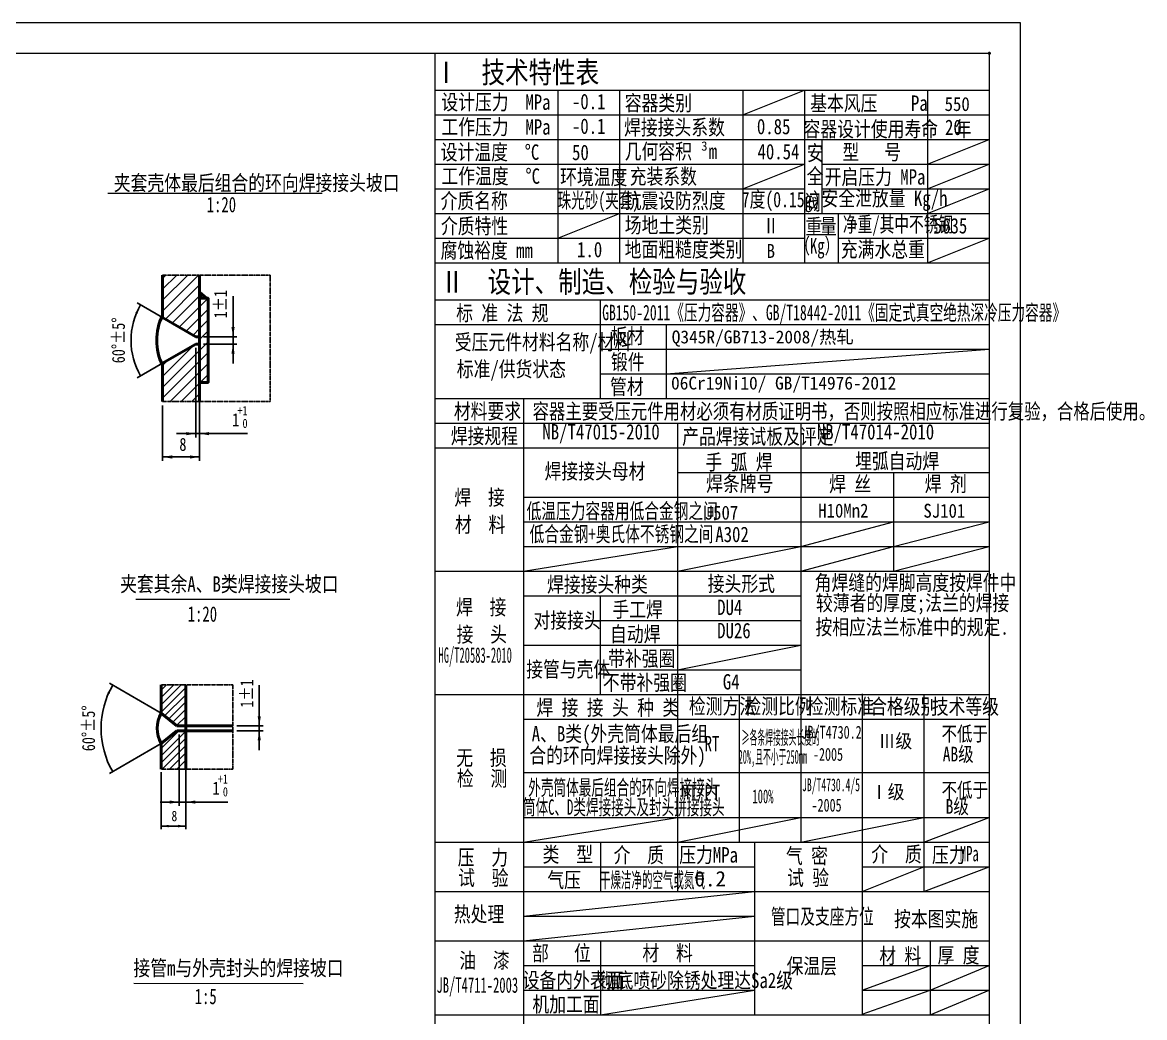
# Model space of a CAD drawing. Header units: millimetres. Extents: x 1505 to 130937, y -44938 to 37032.
# Drawn here: x 31106 to 38391, y 5229 to 11686 of the extents above; entities that cross this region are included whole.
import ezdxf

# ---------------------------------------------------------------- set-up
doc = ezdxf.new("R2010")
doc.units = ezdxf.units.MM
doc.header["$PDSIZE"] = -5
doc.linetypes.add('ACISOTGB', pattern=[16, 11, -1, 1, -1, 1, -1])
for name, color, linetype, lineweight in [('AM_0', 7, 'Continuous', 50), ('AM_1', 3, 'ACISOTGB', 25), ('AM_5', 3, 'Continuous', 25), ('AM_8', 1, 'Continuous', 25), ('CDRAFT0', 7, 'Continuous', 18), ('KLIN', 1, 'Continuous', 18), ('TILE1', 5, 'Continuous', 18), ('图层2', 2, 'Continuous', 18), ('粗实线', 7, 'Continuous', 50)]:
    doc.layers.add(name, color=color, linetype=linetype, lineweight=lineweight)
doc.styles.add('ACANSTS', font='')
doc.styles.add('ACGBTS_0.780367', font='', dxfattribs={"width": 0.78})
doc.styles.add('HZ', font='', dxfattribs={"width": 0.7})
doc.styles.add('PC_TEXTSTYLE', font='', dxfattribs={"width": 0.8})
doc.styles.get("Standard").update_dxf_attribs({"font": 'txt', "width": 0.8})
doc.styles.add('UserTxtStyle1', font='', dxfattribs={"width": 0.6})
doc.styles.add('UserTxtStyle100', font='', dxfattribs={"width": 0.987018})
doc.styles.add('UserTxtStyle102', font='', dxfattribs={"width": 0.4})
doc.styles.add('UserTxtStyle2', font='', dxfattribs={"width": 0.65})
doc.styles.add('UserTxtStyle5', font='', dxfattribs={"width": 0.55})
doc.styles.add('UserTxtStyle6', font='', dxfattribs={"width": 0.886426})
doc.styles.add('UserTxtStyle7', font='', dxfattribs={"width": 0.684586})
doc.styles.add('UserTxtStyle8', font='', dxfattribs={"width": 0.554017})
doc.styles.add('UserTxtStyle9', font='', dxfattribs={"width": 0.775623})
doc.styles.add('UserTxtStyle98', font='', dxfattribs={"width": 0.5})
doc.styles.add('UserTxtStyle99', font='', dxfattribs={"width": 0.75})
doc.styles.get('ACANSTS').set_extended_font_data('宋体')
doc.styles.get('ACGBTS_0.780367').set_extended_font_data('宋体')
doc.styles.get('HZ').set_extended_font_data('宋体')
doc.styles.get('PC_TEXTSTYLE').set_extended_font_data('宋体')
doc.styles.get('UserTxtStyle1').set_extended_font_data('宋体')
doc.styles.get('UserTxtStyle100').set_extended_font_data('宋体')
doc.styles.get('UserTxtStyle102').set_extended_font_data('宋体')
doc.styles.get('UserTxtStyle2').set_extended_font_data('宋体')
doc.styles.get('UserTxtStyle5').set_extended_font_data('宋体')
doc.styles.get('UserTxtStyle6').set_extended_font_data('宋体')
doc.styles.get('UserTxtStyle7').set_extended_font_data('宋体')
doc.styles.get('UserTxtStyle8').set_extended_font_data('宋体')
doc.styles.get('UserTxtStyle9').set_extended_font_data('宋体')
doc.styles.get('UserTxtStyle98').set_extended_font_data('宋体')
doc.styles.get('UserTxtStyle99').set_extended_font_data('宋体')
doc.dimstyles.new('AM_GB$0', dxfattribs={"dimtxt": 3.371484, "dimasz": 2.5, "dimexe": 1, "dimexo": 1, "dimgap": 2.088633, "dimtad": 1, "dimdsep": 46, "dimtxsty": 'Standard', "dimblk": 'NONE', "dimcen": 0, "dimdle": 5, "dimclrd": 256, "dimclre": 256, "dimclrt": 2, "dimadec": 0, "dimazin": 2, "dimtfac": 0.707107, "dimtdec": 3, "dimtmove": 2, "dimatfit": 3, "dimfxl": 1, "dimfrac": 2, "dimtolj": 1, "dimlwd": 18, "dimarcsym": 0})
doc.dimstyles.new('AM_GB$2', dxfattribs={"dimtxt": 3.371484, "dimasz": 2.5, "dimexe": 1, "dimexo": 1, "dimgap": 2.088633, "dimtad": 1, "dimtih": 1, "dimtoh": 1, "dimdsep": 46, "dimtxsty": 'Standard', "dimblk": 'NONE', "dimcen": 0, "dimdle": 5, "dimclrd": 256, "dimclre": 256, "dimclrt": 2, "dimadec": 0, "dimazin": 2, "dimtfac": 0.707107, "dimtdec": 3, "dimtmove": 2, "dimatfit": 3, "dimfxl": 1, "dimfrac": 2, "dimtolj": 1, "dimlwd": 18, "dimarcsym": 0})

# ---------------------------------------------------------------- blocks, each defined once
blk = doc.blocks.new('*X424')
at = {"layer": 'CDRAFT0'}
blk.add_lwpolyline([(500, 200), (500, 16620), (11680, 16620), (11680, 200), (500, 200)], dxfattribs=at)
at = {"layer": 'TILE1'}
blk.add_lwpolyline([(0, 16820), (11880, 16820), (11880, 0), (0, 0)], dxfattribs=at)
blk = doc.blocks.new('*X427')
at = {"layer": 'AM_5'}
for points in [[(32473.5, 9646.7), (32483.9, 9709.2), (32463.1, 9709.2)], [(32473.5, 9598.7), (32483.9, 9536.2), (32463.1, 9536.2)]]:
    blk.add_hatch(color=256, dxfattribs=at).paths.add_polyline_path(points, flags=0)
for p, q in [((32473.5, 9910.2), (32473.5, 9473.7)), ((32281, 9646.7), (32498.5, 9646.7)), ((32281, 9598.7), (32498.5, 9598.7))]:
    blk.add_line(p, q, dxfattribs=at)
at = {"layer": 'AM_5', "color": 2, "insert": (32392.2, 9857.2), "char_height": 84.29, "width": 180.05, "attachment_point": 5, "rotation": 90, "line_spacing_factor": 1.37}
blk.add_mtext('1%%P1', dxfattribs=at)
blk = doc.blocks.new('_NONE')
blk = doc.blocks.new('*X428')
at = {"layer": 'AM_5'}
for points in [[(32016, 8866.2), (32078.5, 8876.6), (32078.5, 8855.7)], [(32256, 8866.2), (32193.5, 8876.6), (32193.5, 8855.7)]]:
    blk.add_hatch(color=256, dxfattribs=at).paths.add_polyline_path(points, flags=0)
for p, q in [((32016, 9200.9), (32016, 8841.2)), ((32256, 9200.9), (32256, 8841.2)), ((32016, 8866.2), (32256, 8866.2))]:
    blk.add_line(p, q, dxfattribs=at)
at = {"layer": 'AM_5', "color": 2, "insert": (32148.1, 8947.4), "char_height": 84.3, "width": 175, "attachment_point": 5, "line_spacing_factor": 1.37}
blk.add_mtext('8', dxfattribs=at)
blk = doc.blocks.new('*X429')
at = {"layer": 'AM_5'}
blk.add_hatch(color=256, dxfattribs=at).paths.add_polyline_path([(31873.3, 9853.8), (31852.8, 9794.3), (31838.6, 9800.7)], flags=0)
blk.add_hatch(color=256, dxfattribs=at).paths.add_polyline_path([(31873.3, 9853.8), (31852.8, 9794.3), (31838.6, 9800.7)], flags=0)
for p, q in [((32016, 9771.4), (31851.7, 9866.3)), ((32016, 9474.1), (31851.6, 9379.2))]:
    blk.add_line(p, q, dxfattribs=at)
for start, end in [(150, 179.99425), (179.99425, 209.9885)]:
    blk.add_arc((32273.6, 9622.7), 462.2, start, end, dxfattribs=at)
at = {"layer": 'AM_5', "color": 2, "insert": (31730.1, 9622.8), "char_height": 84.287, "width": 390.4, "attachment_point": 5, "rotation": 89.99425, "line_spacing_factor": 1.37}
blk.add_mtext('60%%D%%P5%%D', dxfattribs=at)
blk = doc.blocks.new('*X431')
at = {"layer": 'CDRAFT0', "color": 3, "char_height": 59.84, "width": 234.3, "attachment_point": 1, "line_spacing_factor": 1.37}
for s, insert in [('+1', (32502.5, 9197.1)), (' 0', (32502.5, 9114.2))]:
    blk.add_mtext(s, dxfattribs=dict(at, insert=insert))
at = {"layer": 'CDRAFT0', "color": 2, "insert": (32467.5, 9150), "char_height": 84.3, "width": 374.3, "attachment_point": 1, "line_spacing_factor": 1.37}
blk.add_mtext('1', dxfattribs=at)
blk = doc.blocks.new('*X430')
at = {"layer": 'AM_5'}
for points in [[(32232, 9017.6), (32169.5, 9028), (32169.5, 9007.2)], [(32256, 9017.6), (32318.5, 9028), (32318.5, 9007.2)]]:
    blk.add_hatch(color=256, dxfattribs=at).paths.add_polyline_path(points, flags=0)
for p, q in [((32232, 9573.7), (32232, 8992.6)), ((32256, 9573.7), (32256, 8992.6)), ((32107, 9017.6), (32567.3, 9017.6))]:
    blk.add_line(p, q, dxfattribs=at)
at = {"layer": 'AM_5', "color": 2}
blk.add_blockref('*X431', (0, 0), dxfattribs=at)
blk = doc.blocks.new('*X432')
at = {"layer": 'AM_5'}
blk.add_hatch(color=256, dxfattribs=at).paths.add_polyline_path([(31692.1, 7386), (31670.9, 7326.7), (31656.8, 7333.4)], flags=0)
blk.add_hatch(color=256, dxfattribs=at).paths.add_polyline_path([(31692.1, 7386), (31670.9, 7326.7), (31656.8, 7333.4)], flags=0)
for p, q in [((32006.5, 7204.5), (31670.5, 7398.5)), ((32006.5, 7006.2), (31670.4, 6812.3))]:
    blk.add_line(p, q, dxfattribs=at)
for start, end in [(150, 179.99425), (179.99425, 209.9885)]:
    blk.add_arc((32178.2, 7105.3), 561.3, start, end, dxfattribs=at)
at = {"layer": 'AM_5', "color": 2, "insert": (31535.7, 7105.4), "char_height": 84.287, "width": 390.4, "attachment_point": 5, "rotation": 89.99425, "line_spacing_factor": 1.37}
blk.add_mtext('60%%D%%P5%%D', dxfattribs=at)
blk = doc.blocks.new('*X434')
at = {"layer": 'CDRAFT0', "color": 3, "char_height": 59.84, "width": 234.3, "attachment_point": 1, "line_spacing_factor": 1.37}
for s, insert in [('+1', (32375, 6806.3)), (' 0', (32375, 6723.5))]:
    blk.add_mtext(s, dxfattribs=dict(at, insert=insert))
at = {"layer": 'CDRAFT0', "color": 2, "insert": (32340, 6759.2), "char_height": 84.3, "width": 374.3, "attachment_point": 1, "line_spacing_factor": 1.37}
blk.add_mtext('1', dxfattribs=at)
blk = doc.blocks.new('*X433')
at = {"layer": 'AM_5'}
for points in [[(32124.4, 6626.8), (32061.9, 6616.4), (32061.9, 6637.2)], [(32166.5, 6626.8), (32229, 6616.4), (32229, 6637.2)]]:
    blk.add_hatch(color=256, dxfattribs=at).paths.add_polyline_path(points, flags=0)
for p, q in [((32124.4, 7065), (32124.4, 6601.8)), ((32166.5, 7065), (32166.5, 6601.8)), ((32439.8, 6626.8), (31999.4, 6626.8))]:
    blk.add_line(p, q, dxfattribs=at)
at = {"layer": 'AM_5', "color": 2}
blk.add_blockref('*X434', (0, 0), dxfattribs=at)
blk = doc.blocks.new('*X435')
at = {"layer": 'AM_5'}
for points in [[(32643.8, 7121.3), (32654.2, 7183.8), (32633.4, 7183.8)], [(32643.8, 7089.3), (32654.2, 7026.8), (32633.4, 7026.8)]]:
    blk.add_hatch(color=256, dxfattribs=at).paths.add_polyline_path(points, flags=0)
for p, q in [((32643.8, 7384.8), (32643.8, 6964.3)), ((32497.1, 7121.3), (32668.8, 7121.3)), ((32497.1, 7089.3), (32668.8, 7089.3))]:
    blk.add_line(p, q, dxfattribs=at)
at = {"layer": 'AM_5', "color": 2, "insert": (32562.5, 7331.8), "char_height": 84.29, "width": 180.05, "attachment_point": 5, "rotation": 90, "line_spacing_factor": 1.37}
blk.add_mtext('1%%P1', dxfattribs=at)
blk = doc.blocks.new('*X492')
at = {"layer": 'AM_8'}
for p, q in [((32256, 9840.7), (32311.9, 9896.6)), ((32256, 9770), (32312, 9826)), ((32256, 9699.3), (32312, 9755.3)), ((32256, 9628.6), (32312, 9684.6)), ((32256, 9557.9), (32308.9, 9610.8)), ((32256, 9487.2), (32312, 9543.2)), ((32256, 9416.5), (32312, 9472.5)), ((32260.5, 9350.3), (32312, 9401.8))]:
    blk.add_line(p, q, dxfattribs=at)
blk = doc.blocks.new('*X493')
at = {"layer": 'AM_8'}
for p, q in [((32256, 9925.6), (32261.5, 9931.1)), ((32256, 9911.5), (32269.1, 9924.5)), ((32256, 9897.3), (32276.7, 9918)), ((32269.5, 9896.6), (32284.3, 9911.4)), ((32283.6, 9896.6), (32291.8, 9904.8)), ((32297.7, 9896.6), (32299.4, 9898.3))]:
    blk.add_line(p, q, dxfattribs=at)
blk = doc.blocks.new('*X516')
at = {"layer": 'AM_8'}
for p, q in [((32006.5, 7352), (32042.5, 7388.1)), ((32006.5, 7304.9), (32089.7, 7388.1)), ((32006.5, 7257.8), (32136.8, 7388.1)), ((32006.5, 7210.6), (32166.5, 7370.6)), ((32029.2, 7186.1), (32166.5, 7323.5)), ((32055.2, 7165.1), (32166.5, 7276.3)), ((32081.3, 7144), (32166.5, 7229.2)), ((32107.3, 7122.9), (32166.5, 7182)), ((32152.9, 7121.3), (32166.5, 7134.9))]:
    blk.add_line(p, q, dxfattribs=at)
blk = doc.blocks.new('*X517')
at = {"layer": 'AM_8'}
for p, q in [((32006.5, 6974.9), (32120.9, 7089.3)), ((32006.5, 6927.8), (32166.5, 7087.8)), ((32006.5, 6880.6), (32166.5, 7040.6)), ((32013.8, 6840.8), (32166.5, 6993.5)), ((32061, 6840.8), (32166.5, 6946.3)), ((32108.1, 6840.8), (32166.5, 6899.2)), ((32155.2, 6840.8), (32166.5, 6852.1))]:
    blk.add_line(p, q, dxfattribs=at)
blk = doc.blocks.new('*X518')
at = {"layer": 'AM_5'}
for points in [[(32006.5, 6471), (32056.5, 6479.3), (32056.5, 6462.6)], [(32166.5, 6471), (32116.5, 6479.3), (32116.5, 6462.6)]]:
    blk.add_hatch(color=256, dxfattribs=at).paths.add_polyline_path(points, flags=0)
for p, q in [((32006.5, 6820.8), (32006.5, 6451)), ((32166.5, 6820.8), (32166.5, 6451)), ((32006.5, 6471), (32166.5, 6471))]:
    blk.add_line(p, q, dxfattribs=at)
at = {"layer": 'AM_5', "color": 2, "insert": (32092.5, 6536), "char_height": 67.4, "width": 140, "attachment_point": 5, "line_spacing_factor": 1.37}
blk.add_mtext('8', dxfattribs=at)
blk = doc.blocks.new('*X519')
at = {"layer": 'AM_8'}
for p, q in [((32016, 10025), (32037.8, 10046.8)), ((32016, 9954.3), (32108.6, 10046.8)), ((32016, 9883.6), (32179.3, 10046.8)), ((32016, 9812.9), (32250, 10046.8)), ((32034.6, 9760.7), (32256, 9982.2)), ((32079.4, 9734.8), (32256, 9911.5)), ((32124.2, 9709), (32256, 9840.7)), ((32169.1, 9683.1), (32256, 9770)), ((32213.9, 9657.2), (32256, 9699.3))]:
    blk.add_line(p, q, dxfattribs=at)
blk = doc.blocks.new('*X520')
at = {"layer": 'AM_8'}
for p, q in [((32016, 9388.6), (32218.1, 9590.7)), ((32016, 9317.9), (32256, 9557.9)), ((32016, 9459.3), (32050.9, 9494.2)), ((32016, 9247.2), (32256, 9487.2)), ((32065.5, 9225.9), (32256, 9416.5)), ((32136.2, 9225.9), (32256, 9345.8)), ((32206.9, 9225.9), (32256, 9275.1))]:
    blk.add_line(p, q, dxfattribs=at)

msp = doc.modelspace()

# ---------------------------------------------------------------- linework, layer by layer
at = {"layer": 'AM_0'}
for p, q in [((32301.34317, 9896.60052), (32256.02436, 9935.88245)), ((32166.48743, 7089.34111), (32107.64563, 7089.34111)), ((32166.48743, 7121.34111), (32109.23289, 7121.34111))]:
    msp.add_line(p, q, dxfattribs=at)
msp.add_lwpolyline([(32256.02436, 9896.60052), (32312.02095, 9896.60052), (32312.02095, 9350.28607), (32256.02436, 9350.28607), (32256.02436, 9896.60052)], dxfattribs=at)
msp.add_point((37382.83365, 11485.83196), dxfattribs=at)
msp.add_point((37382.83365, 11485.83196), dxfattribs=at)
msp.add_point((37382.83365, 11485.83196), dxfattribs=at)
msp.add_point((37382.83365, 11485.83196), dxfattribs=at)
at = {"layer": 'AM_1', "linetype": 'ACISOTGB', "lineweight": 25}
for p, q in [((32714.39486, 10046.82336), (32016.02436, 10046.82336)), ((32714.39486, 10046.82336), (32714.39486, 9225.94407)), ((32714.39486, 9225.94407), (32016.02436, 9225.94407)), ((32472.06776, 7388.07242), (32006.48743, 7388.07242)), ((32472.06776, 7388.07242), (32472.06776, 6840.81956)), ((32472.06776, 6840.81956), (32006.48743, 6840.81956))]:
    msp.add_line(p, q, dxfattribs=at)
at = {"layer": 'CDRAFT0', "color": 7}
for p, q in [((33782.63441, 11485.83196), (33783.00572, 3564.00538)), ((33782.83725, 11485.83196), (33782.83725, 9565.83388)), ((33782.83725, 11245.8322), (37382.83365, 11245.8322)), ((33782.83725, 10125.83332), (35782.83525, 10125.83332)), ((35782.83525, 10125.83332), (37382.83365, 10125.83332)), ((33782.83725, 9885.83356), (37382.83365, 9885.83356)), ((33782.83725, 9716.00005), (33782.83725, 9076.00074))]:
    msp.add_line(p, q, dxfattribs=at)
at = {"layer": 'CDRAFT0', "color": 1}
for p, q in [((34582.83645, 11245.8322), (34582.83645, 10125.83332)), ((34982.83605, 11245.8322), (34982.83605, 10125.83332)), ((35782.83525, 11245.8322), (35782.83525, 10125.83332)), ((36182.83485, 11245.8322), (36182.83485, 10125.83332)), ((36182.83485, 11245.8322), (36182.83485, 10125.83332)), ((36982.83405, 11245.8322), (36982.83405, 10125.83332)), ((33782.83725, 11085.83236), (37382.83365, 11085.83236)), ((33782.83725, 10925.83252), (36182.83485, 10925.83252)), ((36182.83485, 10925.83252), (37382.83365, 10925.83252)), ((36296.65136, 10925.83252), (36296.65136, 10445.833)), ((33782.83725, 10765.83268), (36182.83485, 10765.83268)), ((36296.65136, 10765.83268), (37382.83365, 10765.83268)), ((33782.83725, 10605.83284), (36182.83485, 10605.83284)), ((36296.65136, 10605.83284), (37382.83365, 10605.83284)), ((33782.83725, 10445.833), (37382.83365, 10445.833)), ((33782.83725, 10285.83316), (36182.83485, 10285.83316)), ((36403.30266, 10285.83316), (37382.83365, 10285.83316)), ((34859.45064, 9245.8342), (34859.45064, 9885.83356)), ((33782.83725, 9725.83372), (37382.83365, 9725.83372)), ((34859.45064, 9405.83404), (37382.83365, 9405.83404)), ((33782.83725, 9245.8342), (35534.81083, 9245.8342)), ((35534.81083, 9245.8342), (37382.83365, 9245.8342)), ((33782.83725, 9085.83441), (37382.83365, 9085.83441)), ((33782.83725, 9085.83441), (37382.83365, 9085.83436)), ((34359.99646, 9085.83436), (37382.83365, 9085.83436)), ((34359.99646, 9085.83436), (37382.83365, 9085.83436)), ((36158.90481, 9085.83441), (36158.90481, 7325.83617)), ((33782.83725, 8925.83457), (37382.83365, 8925.83457)), ((35358.90481, 8765.8347), (37382.83365, 8765.83473)), ((36141.88822, 8765.83473), (37382.83365, 8765.83473)), ((36141.88822, 8765.83473), (37382.83365, 8765.83473)), ((36762.36093, 8765.83473), (36762.36093, 8125.83537)), ((36762.36093, 8765.83473), (36762.36093, 8125.83537)), ((34359.99646, 8605.83489), (37382.83365, 8605.83489)), ((34359.99646, 8445.83505), (37382.83365, 8445.83505)), ((34359.99646, 8285.83521), (37382.83365, 8285.83521)), ((33782.83725, 8125.83537), (37382.83365, 8125.83537)), ((33782.83725, 8125.83537), (37382.83365, 8125.83537)), ((33782.83725, 7325.83617), (37382.83365, 7325.83617)), ((36558.90481, 7329.44598), (36558.90481, 5885.83761)), ((36958.90481, 7313.55526), (36958.90481, 6045.83745)), ((34359.99646, 7165.83633), (37382.83365, 7165.83633)), ((35023.60985, 7165.83633), (37382.83365, 7165.83633)), ((34359.99646, 6818.12039), (37382.83365, 6818.12039)), ((34359.99646, 6525.83697), (37382.83365, 6525.83697)), ((33782.83725, 6365.83713), (37382.83365, 6365.83713)), ((34859.45064, 6365.83713), (34859.45064, 6045.83745)), ((35858.35899, 6365.83713), (35858.35899, 5245.83825)), ((34359.99646, 6205.83729), (35858.35899, 6205.83729)), ((36558.90481, 6205.83729), (37382.83365, 6205.83729)), ((33782.83725, 6045.83745), (35589.7893, 6045.83745)), ((35589.7893, 6045.83745), (37382.83365, 6045.83745)), ((34359.99646, 5885.83761), (35858.35899, 5885.83761)), ((36558.90481, 5889.44742), (36558.90481, 5249.44806)), ((33782.83725, 5725.83777), (36562.38133, 5725.83777)), ((34859.45064, 5725.83777), (34859.45064, 5245.83825)), ((36547.93207, 5725.83777), (37382.83365, 5725.83777)), ((36999.81232, 5725.83777), (36999.81232, 5245.83825)), ((34359.99646, 5565.83793), (35858.35899, 5565.83793)), ((36558.90481, 5565.83793), (37382.83365, 5565.83793)), ((34359.99646, 5405.83809), (35858.35899, 5405.83809)), ((36558.90481, 5405.83809), (37382.83365, 5405.83809)), ((33782.83725, 5245.83825), (36416.59444, 5245.83825)), ((36416.59444, 5245.83825), (37382.83365, 5245.83825))]:
    msp.add_line(p, q, dxfattribs=at)
at = {"layer": 'CDRAFT0'}
msp.add_line((34982.83605, 11245.8322), (34982.83605, 10125.83332), dxfattribs=at)
at = {"layer": 'CDRAFT0', "color": 2}
for p, q in [((31841.45035, 7943.19609), (32842.87117, 7943.19609)), ((31828.67649, 5450.62185), (32928.28896, 5450.22185))]:
    msp.add_line(p, q, dxfattribs=at)
at = {"layer": 'KLIN'}
for p, q in [((35782.83525, 11085.83236), (36182.83485, 11245.8322)), ((33782.83725, 11085.83236), (37382.83365, 11085.83236)), ((36982.83405, 10765.83268), (37382.83365, 10925.83252)), ((35782.83525, 10605.83284), (36182.83485, 10765.83268)), ((36982.83405, 10605.83284), (37382.83365, 10765.83268)), ((36982.83405, 10445.833), (37382.83365, 10605.83284)), ((34582.83645, 10285.83316), (34982.83605, 10445.833)), ((36403.30266, 10125.83332), (36403.30266, 10445.833)), ((36982.83405, 10125.83332), (37382.83365, 10285.83316)), ((35285.33411, 9725.83374), (35285.33411, 9245.83422)), ((34859.45064, 9565.83388), (37382.83365, 9565.83388)), ((35285.33411, 9405.83404), (37382.83365, 9565.83388)), ((33782.83725, 9245.8342), (37382.83365, 9245.8342)), ((34359.99646, 9245.8342), (34359.99646, 9085.8344)), ((34359.99646, 9085.83441), (34359.99646, 5885.83761)), ((35358.90481, 9085.83441), (35358.90481, 6045.83745)), ((36158.90481, 8285.83521), (36762.36093, 8445.83505)), ((36762.36093, 8285.83521), (37382.83365, 8445.83505)), ((34359.99646, 8125.83537), (35358.90481, 8285.83521)), ((35358.90481, 8125.83537), (36158.90481, 8285.83521)), ((36158.90481, 8125.83537), (36762.36093, 8285.83521)), ((36762.36093, 8125.83537), (37382.83365, 8285.83521)), ((33782.83725, 8125.83537), (34231.93296, 8125.83537)), ((34372.95789, 8125.83537), (37382.83365, 8125.83537)), ((34359.99646, 7965.83553), (36158.90481, 7965.83553)), ((34859.45064, 7325.83617), (34859.45064, 7965.83553)), ((34859.45064, 7805.83569), (36158.90481, 7805.83569)), ((34359.99646, 7645.83585), (36158.90481, 7645.83585)), ((35358.90481, 7485.83601), (36158.90481, 7645.83585)), ((34859.45064, 7485.83601), (36158.90481, 7485.83601)), ((33782.83725, 7325.83617), (37382.83365, 7325.83617)), ((33782.83725, 7325.83617), (37382.83365, 7325.83617)), ((35758.90481, 7325.83617), (35758.90481, 6365.83713)), ((36158.90481, 7325.83617), (36158.90481, 6365.83713)), ((36558.90481, 7325.83617), (36558.90481, 6525.83697)), ((36958.90481, 7325.83617), (36958.90481, 6525.83697)), ((34359.99646, 6365.83713), (35358.90481, 6525.83697)), ((35358.90481, 6365.83713), (36158.90481, 6525.83697)), ((36158.90481, 6365.83713), (36958.90481, 6525.83697)), ((36958.90481, 6365.83713), (37382.83365, 6525.83697)), ((36558.90481, 6045.83745), (36958.90481, 6205.83729)), ((36958.90481, 6045.83745), (37382.83365, 6205.83729)), ((34359.99646, 6045.83745), (34359.99646, 4445.83905)), ((34359.99646, 5885.83761), (35858.35899, 6045.83745)), ((34359.99646, 5725.83777), (35858.35899, 5885.83761)), ((36558.90481, 5405.83809), (36999.81232, 5565.83793)), ((36999.81232, 5405.83809), (37382.83365, 5565.83793)), ((34859.45064, 5245.83825), (35858.35899, 5405.83809)), ((36558.90481, 5249.44806), (36999.81232, 5405.83809)), ((36999.81232, 5245.83825), (37382.83365, 5405.83809))]:
    msp.add_line(p, q, dxfattribs=at)
at = {"layer": '图层2'}
msp.add_line((31660.57291, 10577.98543), (33051.09954, 10577.98543), dxfattribs=at)
at = {"layer": '粗实线'}
for p, q in [((32016.02436, 10046.82336), (32016.02436, 9771.43405)), ((32256.02436, 10046.82336), (32256.02436, 9646.7264)), ((32232.04522, 9646.71435), (32016.02436, 9771.43405)), ((32256.02436, 9646.7264), (32232.02019, 9646.7288)), ((32256.02436, 9646.7264), (32256.02436, 9225.94407)), ((32232.04522, 9598.74084), (32016.02436, 9474.07893)), ((32256.01955, 9598.7264), (32232.02436, 9598.7288)), ((32016.02436, 9474.07893), (32016.02436, 9225.94407)), ((32006.48743, 7388.07242), (32006.48743, 7204.47955)), ((32166.48743, 7388.07242), (32166.48743, 7121.34111)), ((32109.23289, 7121.34111), (32006.48743, 7204.47955)), ((32107.64563, 7089.34111), (32006.48743, 7006.2428)), ((32472.06776, 7121.34111), (32166.48743, 7121.34111)), ((32166.48743, 7121.34111), (32166.48743, 6840.81956)), ((32472.06776, 7089.34111), (32166.48743, 7089.34111)), ((32006.48743, 7006.2428), (32006.48743, 6840.81956))]:
    msp.add_line(p, q, dxfattribs=at)
for centre, radius, start, end in [((32334.04746, 9622.88974), 356.30084, 153.197869081, 206.802130919), ((32185.24896, 7105.36118), 204.4019, 150.992830949, 209.007169051)]:
    msp.add_arc(centre, radius, start, end, dxfattribs=at)

# ---------------------------------------------------------------- block references
at = {"layer": 'AM_0', "linetype": 'Continuous', "lineweight": 18}
msp.add_blockref('*X424', (25702.83365, -5134.16804), dxfattribs=at)
at = {"layer": 'AM_8'}
for name in ['*X519', '*X493', '*X492', '*X520', '*X516', '*X517']:
    msp.add_blockref(name, (0, 0), dxfattribs=at)

# ---------------------------------------------------------------- texts
at = {"layer": 'CDRAFT0', "color": 2}
for s, insert, char_height, width, attachment_point, style in [('Ⅰ  技术特性表', (33781.40406, 11276.75662), 139.99986, 1574.5317588, 7, 'PC_TEXTSTYLE'), ('设计压力  MPa', (33825.9985, 11107.57542), 99.9999, 1096.66557, 7, 'PC_TEXTSTYLE'), ('-0.1', (34673.87367, 11121.2767), 99.9999, 318.666348, 7, 'PC_TEXTSTYLE'), ('容器类别', (35016.63933, 11101.74361), 99.9999, 659.99934, 7, 'PC_TEXTSTYLE'), ('基本风压    Pa', (36220.47896, 11101.18806), 99.9999, 1184.665482, 7, 'PC_TEXTSTYLE'), ('550', (37174.8924, 11155.6264), 90.240602, 237.3084617, 5, 'UserTxtStyle6'), ('工作压力  MPa', (33826.44294, 10946.43521), 99.9999, 1097.332236, 7, 'PC_TEXTSTYLE'), ('-0.1', (34673.87367, 10961.27686), 99.9999, 318.666348, 7, 'PC_TEXTSTYLE'), ('焊接接头系数', (35012.24431, 10944.11596), 99.9999, 1009.99899, 7, 'PC_TEXTSTYLE'), ('0.85', (35874.52705, 10958.78607), 99.9999, 322.666344, 7, 'PC_TEXTSTYLE'), ('容器设计使用寿命  年', (36177.50152, 10932.54525), 99.9999, 1690.664976, 7, 'PC_TEXTSTYLE'), ('20', (37096.01396, 10953.70172), 99.9999, 153.33318, 7, 'PC_TEXTSTYLE'), ('设计温度  %%DC', (33821.60619, 10783.18355), 99.9999, 1093.998906, 7, 'PC_TEXTSTYLE'), ('50', (34674.4797, 10791.06235), 99.9999, 151.999848, 7, 'PC_TEXTSTYLE'), ('几何容积  m', (35016.23722, 10788.08533), 99.9999, 927.999072, 7, 'PC_TEXTSTYLE'), ('3', (35512.92417, 10853.13361), 59.99994, 48.4999515, 7, 'ACANSTS'), ('40.54', (35878.53254, 10796.06282), 99.9999, 414.666252, 7, 'PC_TEXTSTYLE'), ('安', (36198.8633, 10778.49456), 99.9999, 150.666516, 7, 'PC_TEXTSTYLE'), ('型   号', (36429.82108, 10784.20701), 99.9999, 574.666092, 7, 'PC_TEXTSTYLE'), ('夹套壳体最后组合的环向焊接接头坡口', (31699.41833, 10583.24595), 99.9999, 2867.997132, 7, 'PC_TEXTSTYLE'), ('工作温度  %%DC', (33826.44294, 10627.99843), 99.9999, 1094.665572, 7, 'PC_TEXTSTYLE'), ('环境温度', (34597.11446, 10621.86378), 99.9999, 665.999334, 7, 'PC_TEXTSTYLE'), ('充装系数', (35048.80973, 10624.93672), 99.9999, 666.666, 7, 'PC_TEXTSTYLE'), ('全', (36197.65754, 10631.28454), 99.9999, 155.999844, 7, 'PC_TEXTSTYLE'), ('开启压力 MPa', (36314.50339, 10622.29345), 99.9999, 1013.33232, 7, 'PC_TEXTSTYLE'), ('介质名称', (33821.10009, 10466.94067), 99.9999, 667.332666, 7, 'PC_TEXTSTYLE'), ('珠光砂(夹套)', (34579.58646, 10455.34268), 99.9999, 795.1658715, 7, 'UserTxtStyle2'), ('抗震设防烈度', (35016.18521, 10467.10559), 99.9999, 1007.332326, 7, 'PC_TEXTSTYLE'), ('7度(0.15g)', (35776.16859, 10454.10654), 99.9999, 754.3742456, 7, 'UserTxtStyle99'), ('阀', (36181.29292, 10457.5628), 99.9999, 133.999866, 7, 'PC_TEXTSTYLE'), ('安全泄放量 Kg/h', (36294.01206, 10462.27712), 99.9999, 1264.665402, 7, 'PC_TEXTSTYLE'), ('1:20', (32302.72182, 10554.14985), 99.9999, 447.0895529, 1, 'HZ'), ('介质特性', (33823.05345, 10303.56746), 99.9999, 669.332664, 7, 'PC_TEXTSTYLE'), ('场地土类别', (35016.62965, 10309.05708), 99.9999, 833.3325, 7, 'PC_TEXTSTYLE'), ('重', (36190.1145, 10305.18959), 99.9999, 155.333178, 7, 'PC_TEXTSTYLE'), ('量', (36283.42423, 10305.24218), 99.9999, 157.333176, 7, 'PC_TEXTSTYLE'), (' 净重/其中不锈钢', (36385.12227, 10301.40438), 99.9999, 1184.7488153, 7, 'HZ'), ('Ⅱ', (35910.70432, 10316.56911), 99.9999, 113.777664, 7, 'PC_TEXTSTYLE'), ('5635', (37022.71684, 10315.09578), 99.9999, 320.666346, 7, 'PC_TEXTSTYLE'), ('地面粗糙度类别', (35016.18521, 10152.09371), 99.9999, 1173.998826, 7, 'PC_TEXTSTYLE'), ('（Kg）', (36123.37051, 10153.45144), 99.9999, 298.666368, 7, 'HZ'), ('充满水总重', (36419.10335, 10151.73501), 99.9999, 836.66583, 7, 'PC_TEXTSTYLE'), ('腐蚀裕度 mm', (33820.7997, 10144.81765), 99.9999, 931.332402, 7, 'PC_TEXTSTYLE'), ('1.0', (34707.00921, 10160.37836), 99.9999, 227.999772, 7, 'PC_TEXTSTYLE'), ('B', (35964.99275, 10202.95057), 90.24069, 76.6587036, 5, 'UserTxtStyle6'), ('Ⅱ  设计、制造、检验与验收', (33821.00641, 9917.34372), 139.99986, 3046.3969536, 7, 'PC_TEXTSTYLE'), ('标 准 法 规', (33922.08812, 9739.25615), 99.9999, 923.999076, 7, 'PC_TEXTSTYLE'), ('GB150-2011《压力容器》、GB/T18442-2011《固定式真空绝热深冷压力容器》', (34870.17306, 9729.27112), 99.9999, 4636.1203639, 7, 'UserTxtStyle2'), ('板材', (34924.82207, 9591.1248), 99.9999, 327.999672, 7, 'PC_TEXTSTYLE'), ('Q345R/GB713-2008/热轧', (35321.61912, 9582.07139), 83.7736062, 1838.3866717, 7, 'UserTxtStyle100'), ('受压元件材料名称/材料', (33913.22447, 9537.36108), 99.9999, 1775.998224, 7, 'PC_TEXTSTYLE'), ('锻件', (34926.99008, 9422.15141), 99.9999, 327.999672, 7, 'PC_TEXTSTYLE'), ('标准/供货状态', (33926.03689, 9362.12846), 99.9999, 1093.33224, 7, 'PC_TEXTSTYLE'), ('管材', (34921.27645, 9260.7249), 99.9999, 325.333008, 7, 'PC_TEXTSTYLE'), ('06Cr19Ni10/ GB/T14976-2012 ', (35317.22969, 9283.47465), 83.7736062, 2284.8913806, 7, 'UserTxtStyle100'), ('材料要求', (33907.18193, 9102.01776), 99.9999, 667.999332, 7, 'PC_TEXTSTYLE'), ('容器主要受压元件用材必须有材质证明书，否则按照相应标准进行复验，合格后使用。', (34417.87749, 9097.94915), 99.9999, 6208.1437919, 7, 'ACGBTS_0.780367'), ('焊接规程', (33887.14478, 8940.97544), 99.9999, 669.99933, 7, 'PC_TEXTSTYLE'), ('NB/T47015-2010', (34481.80945, 8955.31861), 99.9999, 1184.665482, 7, 'PC_TEXTSTYLE'), ('产品焊接试板及评定', (35389.54191, 8937.33749), 99.9999, 1517.998482, 7, 'PC_TEXTSTYLE'), ('NB/T47014-2010', (36263.7012, 8955.31861), 99.9999, 1184.665482, 7, 'PC_TEXTSTYLE'), ('手 弧 焊', (35540.59333, 8770.72514), 99.9999, 668.665998, 7, 'PC_TEXTSTYLE'), ('埋弧自动焊', (36512.2985, 8778.11884), 99.9999, 838.665828, 7, 'PC_TEXTSTYLE'), ('焊接接头母材', (34496.22432, 8712.13421), 99.9999, 1011.332322, 7, 'PC_TEXTSTYLE'), ('焊条牌号', (35544.8158, 8631.52381), 99.9999, 665.332668, 7, 'PC_TEXTSTYLE'), ('焊 丝', (36343.27429, 8629.41372), 99.9999, 411.332922, 7, 'PC_TEXTSTYLE'), ('焊 剂', (36964.0857, 8630.70778), 99.9999, 409.99959, 7, 'PC_TEXTSTYLE'), ('焊  接', (33910.6716, 8542.35248), 99.9999, 498.666168, 7, 'PC_TEXTSTYLE'), ('低温压力容器用低合金钢之间', (34379.57033, 8453.86167), 100, 1921.5, 7, 'HZ'), ('J507 ', (35535.72827, 8458.13797), 90.240686, 335.2985035, 7, 'UserTxtStyle6'), ('H10Mn2', (36272.44892, 8471.64406), 90.240686, 498.614872, 7, 'UserTxtStyle6'), ('SJ101', (36955.41143, 8470.64396), 90.240686, 401.9582458, 7, 'UserTxtStyle6'), ('材  料', (33914.02615, 8367.25823), 99.9999, 499.332834, 7, 'PC_TEXTSTYLE'), ('低合金钢+奥氏体不锈钢之间', (34398.88996, 8305.02792), 100, 1846.8333333, 7, 'HZ'), ('A302', (35604.4858, 8312.32591), 99.9999, 329.333004, 7, 'PC_TEXTSTYLE'), ('夹套其余A、B类焊接接头坡口', (31740.39511, 7980.41992), 99.9999, 2185.331148, 7, 'PC_TEXTSTYLE'), ('焊接接头种类', (34512.0331, 7977.70637), 99.9999, 1009.99899, 7, 'PC_TEXTSTYLE'), ('接头形式', (35555.54023, 7982.17216), 99.9999, 670.665996, 7, 'PC_TEXTSTYLE'), ('角焊缝的焊脚高度按焊件中', (36249.66681, 7988.08725), 99.9999, 2019.99798, 7, 'PC_TEXTSTYLE'), ('焊  接', (33921.25437, 7830.52933), 99.9999, 498.666168, 7, 'PC_TEXTSTYLE'), ('DU4', (35616.56359, 7839.25809), 99.9999, 245.333088, 7, 'PC_TEXTSTYLE'), ('较薄者的厚度;法兰的焊接', (36258.1914, 7843.37998), 99.9999, 1949.331384, 7, 'PC_TEXTSTYLE'), ('1:20', (32179.36811, 7897.12166), 99.9999, 283.9742613, 1, 'HZ'), ('对接接头', (34424.22562, 7744.65034), 99.9999, 666.666, 7, 'PC_TEXTSTYLE'), ('手工焊', (34936.3964, 7814.71231), 99.9999, 497.999502, 7, 'PC_TEXTSTYLE'), ('按相应法兰标准中的规定.', (36254.75728, 7700.96811), 99.9999, 1900.664766, 7, 'PC_TEXTSTYLE'), ('接  头', (33925.05337, 7653.76841), 99.9999, 495.999504, 7, 'PC_TEXTSTYLE'), ('自动焊', (34921.32855, 7655.56951), 99.9999, 469.99953, 7, 'PC_TEXTSTYLE'), ('DU26', (35616.56359, 7688.20077), 99.9999, 327.333006, 7, 'PC_TEXTSTYLE'), ('HG/T20583-2010', (33807.63922, 7506.32441), 99.9999, 739.5825938, 7, 'UserTxtStyle98'), ('带补强圈', (34908.10586, 7496.39937), 99.9999, 656.66601, 7, 'PC_TEXTSTYLE'), ('接管与壳体', (34376.94503, 7426.96452), 99.9999, 839.99916, 7, 'PC_TEXTSTYLE'), ('不带补强圈', (34874.5071, 7340.01534), 99.9999, 827.332506, 7, 'PC_TEXTSTYLE'), ('G4', (35653.20852, 7355.8044), 99.9999, 159.99984, 7, 'PC_TEXTSTYLE'), ('焊 接 接 头 种 类', (34443.33525, 7178.67471), 99.9999, 1436.66523, 7, 'PC_TEXTSTYLE'), ('检测方法', (35432.74178, 7187.66546), 99.9999, 669.99933, 7, 'PC_TEXTSTYLE'), ('检测比例', (35793.63499, 7187.83952), 99.9999, 661.999338, 7, 'PC_TEXTSTYLE'), ('检测标准', (36198.46256, 7187.26275), 99.9999, 667.999332, 7, 'PC_TEXTSTYLE'), ('合格级别', (36609.67548, 7185.74483), 99.9999, 661.332672, 7, 'PC_TEXTSTYLE'), ('技术等级', (37009.67548, 7185.74483), 99.9999, 664.666002, 7, 'PC_TEXTSTYLE'), ('A、B类(外壳筒体最后组', (34412.51486, 6993.51024), 99.9999, 1784.664882, 7, 'PC_TEXTSTYLE'), ('≥各条焊接接头长度的', (35773.53778, 6990.66036), 90.240692, 753.5097747, 7, 'UserTxtStyle102'), ('JB/T4730.2', (36164.46985, 7017.75506), 83.794928, 599.6119276, 7, 'UserTxtStyle7'), ('Ⅲ级', (36664.75932, 6968.10152), 90.240692, 324.6333295, 7, 'UserTxtStyle6'), ('不低于', (37072.90991, 7011.69682), 95.033597, 453.9322524, 7, 'UserTxtStyle9'), ('合的环向焊接接头除外)', (34397.18678, 6853.17186), 99.9999, 1746.66492, 7, 'PC_TEXTSTYLE'), ('RT  ', (35535.22213, 6956.45662), 99.9999, 199.110912, 7, 'HZ'), ('AB级', (37081.14903, 6879.95443), 95.033597, 303.4405043, 7, 'UserTxtStyle9'), ('无  损', (33922.76196, 6852.65455), 99.9999, 489.99951, 7, 'PC_TEXTSTYLE'), ('20%,且不小于250mm', (35755.45967, 6852.13603), 90.2406916, 650.334584, 7, 'UserTxtStyle102'), ('-2005', (36238.68719, 6893.19299), 83.794928, 294.3115119, 7, 'UserTxtStyle7'), ('检  测', (33927.00639, 6719.41693), 99.9999, 491.332842, 7, 'PC_TEXTSTYLE'), ('外壳筒体最后组合的环向焊接接头', (34390.59689, 6659.20712), 99.9999, 1904.998095, 7, 'UserTxtStyle1'), ('JB/T4730.4/5', (36167.66195, 6676.64085), 83.7950039, 580.3153165, 7, 'UserTxtStyle5'), ('MT/PT  ', (35384.16291, 6621.50829), 95.033598, 391.278547, 7, 'UserTxtStyle9'), ('100%', (35845.87316, 6617.19671), 90.240692, 198.729637, 7, 'UserTxtStyle8'), ('Ⅰ级', (36614.37968, 6637.56463), 90.240692, 268.6390797, 7, 'UserTxtStyle6'), ('不低于', (37073.61652, 6646.87344), 95.033597, 453.9322524, 7, 'UserTxtStyle9'), ('筒体C、D类焊接接头及封头拼接接头', (34355.66313, 6533.08142), 99.9999, 2033.4979665, 7, 'UserTxtStyle1'), ('-2005', (36229.28993, 6563.66429), 83.794928, 294.3115119, 7, 'UserTxtStyle7'), ('B级', (37099.8729, 6540.62751), 95.033597, 223.58774, 7, 'UserTxtStyle9'), ('类  型', (34483.23951, 6225.87899), 99.9999, 493.999506, 7, 'PC_TEXTSTYLE'), ('介  质', (34944.18407, 6222.28684), 99.9999, 485.999514, 7, 'PC_TEXTSTYLE'), ('压力MPa', (35370.3102, 6222.8424), 99.9999, 586.66608, 7, 'PC_TEXTSTYLE'), ('气 密', (36063.25384, 6217.07795), 99.9999, 408.666258, 7, 'PC_TEXTSTYLE'), ('介  质', (36617.3365, 6227.28938), 99.9999, 485.999514, 7, 'PC_TEXTSTYLE'), ('压力', (37011.36772, 6222.8424), 99.9999, 319.333014, 7, 'PC_TEXTSTYLE'), ('MPa', (37192.27567, 6240.89663), 99.9999, 187.999812, 7, 'UserTxtStyle1'), ('压  力', (33932.19505, 6206.06297), 99.9999, 489.99951, 7, 'PC_TEXTSTYLE'), ('试  验', (33934.38609, 6074.60394), 99.9999, 497.999502, 7, 'PC_TEXTSTYLE'), ('试 验', (36070.27847, 6075.26571), 99.9999, 412.666254, 7, 'PC_TEXTSTYLE'), ('气压', (34513.94207, 6061.11489), 99.9999, 325.999674, 7, 'PC_TEXTSTYLE'), ('干燥洁净的空气或氮气', (34855.38356, 6059.73214), 99.9999, 1056.66561, 7, 'UserTxtStyle98'), ('0.2 ', (35469.68144, 6077.67291), 99.9999, 309.99969, 7, 'ACANSTS'), ('热处理', (33906.78242, 5838.07519), 99.9999, 495.999504, 7, 'PC_TEXTSTYLE'), ('管口及支座方位', (35965.28539, 5823.12474), 99.9999, 1030.7489693, 7, 'HZ'), ('按本图实施', (36765.32971, 5807.04114), 99.9999, 837.332496, 7, 'PC_TEXTSTYLE'), ('部   位', (34414.9333, 5586.15351), 99.9999, 581.999418, 7, 'PC_TEXTSTYLE'), ('材  料', (35131.29882, 5586.74347), 99.9999, 499.332834, 7, 'PC_TEXTSTYLE'), ('材 料', (36669.02212, 5568.82564), 99.9999, 413.999586, 7, 'PC_TEXTSTYLE'), ('厚 度', (37047.09236, 5572.12647), 99.9999, 405.999594, 7, 'PC_TEXTSTYLE'), ('接管m与外壳封头的焊接坡口', (31827.08069, 5488.15007), 99.9999, 2101.997898, 7, 'PC_TEXTSTYLE'), ('油  漆', (33942.65675, 5538.64078), 99.9999, 495.332838, 7, 'PC_TEXTSTYLE'), ('保温层', (36067.53518, 5500.64786), 99.9999, 494.666172, 7, 'PC_TEXTSTYLE'), ('JB/T4711-2003  ', (33794.17406, 5365.03518), 99.9999, 827.4991725, 7, 'UserTxtStyle1'), ('设备内外表面', (34353.77425, 5410.06392), 99.9999, 1007.332326, 7, 'PC_TEXTSTYLE'), ('彻底喷砂除锈处理达Sa2级', (34854.56175, 5408.40293), 99.9999, 1944.664722, 7, 'PC_TEXTSTYLE'), ('1:5', (32224.77015, 5415.67205), 99.9999, 169.476, 1, 'HZ'), ('机加工面', (34416.71108, 5253.6946), 99.9999, 669.332664, 7, 'PC_TEXTSTYLE')]:
    msp.add_mtext(s, dxfattribs=dict(at, insert=insert, char_height=char_height, width=width, attachment_point=attachment_point, style=style))

# ---------------------------------------------------------------- dimensions: what is measured, and where the dimension line sits
at = {"layer": 'AM_5'}
for base, p1, p2, picture, middle in [((32473.4737, 9598.7264), (32256.02436, 9646.7264), (32256.01955, 9598.7264), '*X427', (32473.4737, 9857.15452)), ((32643.77858, 7089.34111), (32472.06776, 7121.34111), (32472.06776, 7089.34111), '*X435', (32643.77858, 7331.76924))]:
    dim = msp.add_linear_dim(base=base, p1=p1, p2=p2, angle=90, text='1%%P1', dimstyle='AM_GB$0', override={"dimscale": 25, "dimsah": 1, "dimtfill": 1}, dxfattribs=at)
    dim.commit()
    dim.dimension.update_dxf_attribs({"geometry": picture, "text_midpoint": middle, "dimtype": 160})
for base, line1, line2, picture, middle in [((31811.37543, 9622.76842), ((32232.02019, 9646.7288), (32016.02436, 9771.43405)), ((32232.02436, 9598.7288), (32016.02436, 9474.07893)), '*X429', (31730.12543, 9622.77657)), ((31616.92134, 7105.39452), ((32150.48465, 7121.34272), (32006.48743, 7204.47955)), ((32150.48743, 7089.34272), (32006.48743, 7006.2428)), '*X432', (31535.67134, 7105.40268))]:
    dim = msp.add_angular_dim_2l(base=base, line1=line1, line2=line2, text='60%%D%%P5%%D', dimstyle='AM_GB$2', override={"dimscale": 25, "dimtad": 1, "dimtih": 0, "dimtoh": 0, "dimsah": 1, "dimtix": 1, "dimtfill": 1}, dxfattribs=at)
    dim.commit()
    dim.dimension.update_dxf_attribs({"geometry": picture, "text_midpoint": middle})
for base, p1, p2, text, override, picture, middle in [((32256.01955, 9017.56791), (32232.04522, 9598.74084), (32256.01955, 9598.7264), '\\A1;1{\\H0.5x;\\S+1^  0;}', {"dimscale": 25, "dimsah": 1, "dimtfill": 1}, '*X430', (32514.33051, 9017.56791)), ((32256.02436, 8866.15334), (32016.02436, 9225.94407), (32256.02436, 9225.94407), '8', {"dimscale": 25, "dimsah": 1, "dimtfill": 1}, '*X428', (32140.63269, 8866.15334)), ((32124.43144, 6626.81884), (32166.48743, 7089.98927), (32124.43144, 7089.98766), '\\A1;1{\\H0.5x;\\S+1^  0;}', {"dimscale": 25, "dimsah": 1, "dimtfill": 1}, '*X433', (32386.77653, 6626.81884)), ((32166.48743, 6470.9501), (32006.48743, 6840.81956), (32166.48743, 6840.81956), '8', {"dimscale": 20, "dimsah": 1, "dimtfill": 1}, '*X518', (32086.48743, 6470.9501))]:
    dim = msp.add_linear_dim(base=base, p1=p1, p2=p2, text=text, dimstyle='AM_GB$0', override=override, dxfattribs=at)
    dim.commit()
    dim.dimension.update_dxf_attribs({"geometry": picture, "text_midpoint": middle, "dimtype": 160})

doc.saveas('drawing.dxf')
